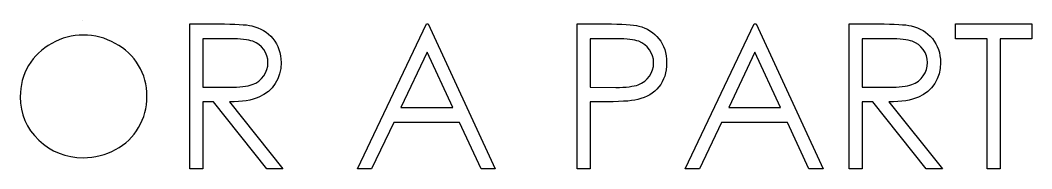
# Model space of a CAD drawing. Header units: millimetres. Extents: x -43 to 250, y -7 to 120.
# Drawn here: x 175.34 to 199.7, y 88.9 to 92.49 of the extents above; entities that cross this region are included whole.
import ezdxf

# ---------------------------------------------------------------- set-up
doc = ezdxf.new("R2010")
doc.units = ezdxf.units.MM

msp = doc.modelspace()

# ---------------------------------------------------------------- linework, layer by layer
at = {"color": 7, "linetype": 'Continuous'}
msp.add_line((176.842, 92.49), (176.842, 92.49), dxfattribs=at)
at = {"color": 7, "linetype": 'Continuous', "flags": 128}
for points in [[(179.422, 92.401), (180.122, 92.401), (180.122, 92.401), (180.262, 92.4), (180.391, 92.398), (180.508, 92.394), (180.613, 92.389), (180.706, 92.382), (180.788, 92.374), (180.858, 92.364), (180.915, 92.353), (180.915, 92.353), (180.992, 92.333), (181.065, 92.307), (181.134, 92.276), (181.199, 92.24), (181.261, 92.199), (181.319, 92.152), (181.374, 92.101), (181.424, 92.044), (181.47, 91.984), (181.51, 91.92), (181.544, 91.852), (181.571, 91.782), (181.593, 91.707), (181.609, 91.63), (181.618, 91.549), (181.621, 91.465), (181.621, 91.465), (181.612, 91.325), (181.586, 91.195), (181.543, 91.073), (181.482, 90.959), (181.406, 90.857), (181.315, 90.768), (181.208, 90.692), (181.088, 90.63), (181.02, 90.604), (180.947, 90.581), (180.868, 90.562), (180.783, 90.546), (180.691, 90.533), (180.593, 90.524), (180.49, 90.518), (180.38, 90.516), (180.38, 90.516), (181.665, 88.901), (181.665, 88.901), (181.277, 88.901), (181.277, 88.901), (179.991, 90.516), (179.991, 90.516), (179.736, 90.516), (179.736, 90.516), (179.736, 88.901), (179.736, 88.901), (179.422, 88.901), (179.422, 88.901), (179.422, 92.401)], [(185.165, 92.401), (186.781, 88.901), (186.781, 88.901), (186.439, 88.901), (186.439, 88.901), (185.922, 90.022), (185.922, 90.022), (184.335, 90.022), (184.335, 90.022), (183.803, 88.901), (183.803, 88.901), (183.46, 88.901), (183.46, 88.901), (185.121, 92.401), (185.121, 92.401), (185.165, 92.401)], [(188.755, 92.401), (189.442, 92.401), (189.442, 92.401), (189.583, 92.4), (189.713, 92.397), (189.831, 92.393), (189.937, 92.387), (190.03, 92.38), (190.112, 92.371), (190.181, 92.361), (190.239, 92.348), (190.239, 92.348), (190.311, 92.327), (190.38, 92.301), (190.445, 92.27), (190.507, 92.235), (190.565, 92.194), (190.621, 92.148), (190.673, 92.098), (190.721, 92.042), (190.765, 91.983), (190.803, 91.92), (190.835, 91.852), (190.862, 91.782), (190.882, 91.707), (190.897, 91.629), (190.906, 91.547), (190.909, 91.462), (190.909, 91.462), (190.906, 91.376), (190.897, 91.294), (190.883, 91.215), (190.863, 91.141), (190.836, 91.07), (190.804, 91.003), (190.767, 90.94), (190.723, 90.881), (190.675, 90.827), (190.622, 90.776), (190.564, 90.731), (190.502, 90.69), (190.436, 90.654), (190.365, 90.623), (190.29, 90.596), (190.211, 90.574), (190.211, 90.574), (190.145, 90.56), (190.066, 90.548), (189.974, 90.538), (189.869, 90.531), (189.751, 90.524), (189.62, 90.52), (189.477, 90.517), (189.32, 90.516), (189.32, 90.516), (189.069, 90.516), (189.069, 90.516), (189.069, 88.901), (189.069, 88.901), (188.755, 88.901), (188.755, 88.901), (188.755, 92.401)], [(193.063, 92.401), (194.678, 88.901), (194.678, 88.901), (194.337, 88.901), (194.337, 88.901), (193.819, 90.022), (193.819, 90.022), (192.233, 90.022), (192.233, 90.022), (191.701, 88.901), (191.701, 88.901), (191.358, 88.901), (191.358, 88.901), (193.018, 92.401), (193.018, 92.401), (193.063, 92.401)], [(195.306, 92.401), (196.007, 92.401), (196.007, 92.401), (196.147, 92.4), (196.276, 92.398), (196.392, 92.394), (196.498, 92.389), (196.591, 92.382), (196.672, 92.374), (196.742, 92.364), (196.8, 92.353), (196.8, 92.353), (196.876, 92.333), (196.949, 92.307), (197.019, 92.276), (197.084, 92.24), (197.145, 92.199), (197.204, 92.152), (197.258, 92.101), (197.309, 92.044), (197.355, 91.984), (197.395, 91.92), (197.429, 91.852), (197.456, 91.782), (197.478, 91.707), (197.493, 91.63), (197.502, 91.549), (197.505, 91.465), (197.505, 91.465), (197.497, 91.325), (197.471, 91.195), (197.427, 91.073), (197.367, 90.959), (197.291, 90.857), (197.199, 90.768), (197.093, 90.692), (196.972, 90.63), (196.905, 90.604), (196.832, 90.581), (196.753, 90.562), (196.667, 90.546), (196.575, 90.533), (196.478, 90.524), (196.374, 90.518), (196.264, 90.516), (196.264, 90.516), (197.55, 88.901), (197.55, 88.901), (197.162, 88.901), (197.162, 88.901), (195.876, 90.516), (195.876, 90.516), (195.621, 90.516), (195.621, 90.516), (195.621, 88.901), (195.621, 88.901), (195.306, 88.901), (195.306, 88.901), (195.306, 92.401)], [(197.864, 92.042), (197.864, 92.401), (197.864, 92.401), (199.704, 92.401), (199.704, 92.401), (199.704, 92.042), (199.704, 92.042), (198.941, 92.042), (198.941, 92.042), (198.941, 88.901), (198.941, 88.901), (198.627, 88.901), (198.627, 88.901), (198.627, 92.042), (198.627, 92.042), (197.864, 92.042)], [(176.857, 92.131), (176.758, 92.129), (176.659, 92.119), (176.563, 92.103), (176.467, 92.082), (176.373, 92.053), (176.28, 92.019), (176.189, 91.978), (176.098, 91.931), (176.012, 91.879), (175.929, 91.822), (175.852, 91.761), (175.78, 91.696), (175.713, 91.627), (175.65, 91.553), (175.592, 91.474), (175.54, 91.392), (175.493, 91.306), (175.451, 91.218), (175.417, 91.127), (175.389, 91.033), (175.366, 90.938), (175.351, 90.84), (175.341, 90.74), (175.338, 90.637), (175.338, 90.637), (175.345, 90.485), (175.366, 90.34), (175.401, 90.201), (175.45, 90.068), (175.512, 89.94), (175.589, 89.819), (175.679, 89.704), (175.784, 89.595), (175.898, 89.495), (176.018, 89.409), (176.143, 89.336), (176.274, 89.276), (176.412, 89.229), (176.554, 89.197), (176.703, 89.176), (176.857, 89.17), (176.857, 89.17), (176.961, 89.173), (177.063, 89.182), (177.163, 89.197), (177.261, 89.219), (177.357, 89.246), (177.451, 89.279), (177.543, 89.319), (177.633, 89.365), (177.72, 89.416), (177.802, 89.471), (177.879, 89.532), (177.951, 89.596), (178.018, 89.665), (178.081, 89.739), (178.137, 89.816), (178.19, 89.899), (178.237, 89.985), (178.278, 90.074), (178.312, 90.164), (178.34, 90.257), (178.362, 90.353), (178.377, 90.45), (178.387, 90.55), (178.39, 90.653), (178.39, 90.653), (178.387, 90.754), (178.377, 90.854), (178.362, 90.951), (178.34, 91.045), (178.312, 91.137), (178.278, 91.226), (178.237, 91.313), (178.19, 91.398), (178.137, 91.479), (178.08, 91.557), (178.017, 91.629), (177.949, 91.698), (177.877, 91.763), (177.798, 91.823), (177.715, 91.879), (177.627, 91.931), (177.536, 91.978), (177.443, 92.019), (177.349, 92.053), (177.253, 92.082), (177.156, 92.103), (177.058, 92.119), (176.958, 92.129), (176.857, 92.131)], [(179.736, 92.042), (179.736, 90.875), (179.736, 90.875), (180.377, 90.87), (180.377, 90.87), (180.466, 90.871), (180.551, 90.874), (180.628, 90.879), (180.701, 90.886), (180.767, 90.895), (180.826, 90.907), (180.88, 90.92), (180.928, 90.935), (181.012, 90.973), (181.087, 91.02), (181.151, 91.078), (181.206, 91.144), (181.25, 91.219), (181.281, 91.296), (181.3, 91.379), (181.306, 91.465), (181.306, 91.465), (181.3, 91.55), (181.281, 91.63), (181.249, 91.707), (181.205, 91.779), (181.15, 91.845), (181.088, 91.9), (181.018, 91.946), (180.939, 91.981), (180.894, 91.995), (180.843, 92.007), (180.785, 92.018), (180.72, 92.026), (180.648, 92.033), (180.57, 92.038), (180.484, 92.041), (180.392, 92.042), (180.392, 92.042), (179.736, 92.042)], [(189.069, 92.042), (189.069, 90.875), (189.069, 90.875), (189.682, 90.867), (189.682, 90.867), (189.772, 90.868), (189.855, 90.872), (189.932, 90.876), (190.004, 90.883), (190.068, 90.893), (190.127, 90.903), (190.179, 90.916), (190.225, 90.931), (190.307, 90.968), (190.38, 91.015), (190.442, 91.073), (190.496, 91.139), (190.539, 91.214), (190.57, 91.291), (190.589, 91.374), (190.595, 91.46), (190.595, 91.46), (190.589, 91.545), (190.57, 91.626), (190.539, 91.703), (190.496, 91.777), (190.443, 91.843), (190.382, 91.899), (190.313, 91.946), (190.237, 91.981), (190.193, 91.995), (190.143, 92.007), (190.087, 92.018), (190.024, 92.026), (189.955, 92.033), (189.88, 92.038), (189.798, 92.041), (189.709, 92.042), (189.709, 92.042), (189.069, 92.042)], [(195.62, 92.042), (195.621, 90.875), (195.621, 90.875), (196.261, 90.87), (196.261, 90.87), (196.351, 90.871), (196.435, 90.874), (196.513, 90.879), (196.585, 90.886), (196.651, 90.895), (196.711, 90.907), (196.765, 90.92), (196.812, 90.935), (196.897, 90.973), (196.972, 91.02), (197.036, 91.078), (197.091, 91.144), (197.135, 91.219), (197.166, 91.296), (197.185, 91.379), (197.191, 91.465), (197.191, 91.465), (197.185, 91.55), (197.166, 91.63), (197.134, 91.707), (197.089, 91.779), (197.035, 91.845), (196.972, 91.9), (196.902, 91.946), (196.824, 91.981), (196.779, 91.995), (196.728, 92.007), (196.669, 92.018), (196.605, 92.026), (196.533, 92.033), (196.454, 92.038), (196.369, 92.041), (196.277, 92.042), (196.277, 92.042), (195.621, 92.042)], [(185.139, 91.718), (184.506, 90.381), (184.506, 90.381), (185.756, 90.381), (185.756, 90.381), (185.139, 91.718)], [(193.037, 91.718), (192.403, 90.381), (192.403, 90.381), (193.654, 90.381), (193.654, 90.381), (193.037, 91.718)]]:
    msp.add_lwpolyline(points, dxfattribs=at)

doc.saveas('drawing.dxf')
